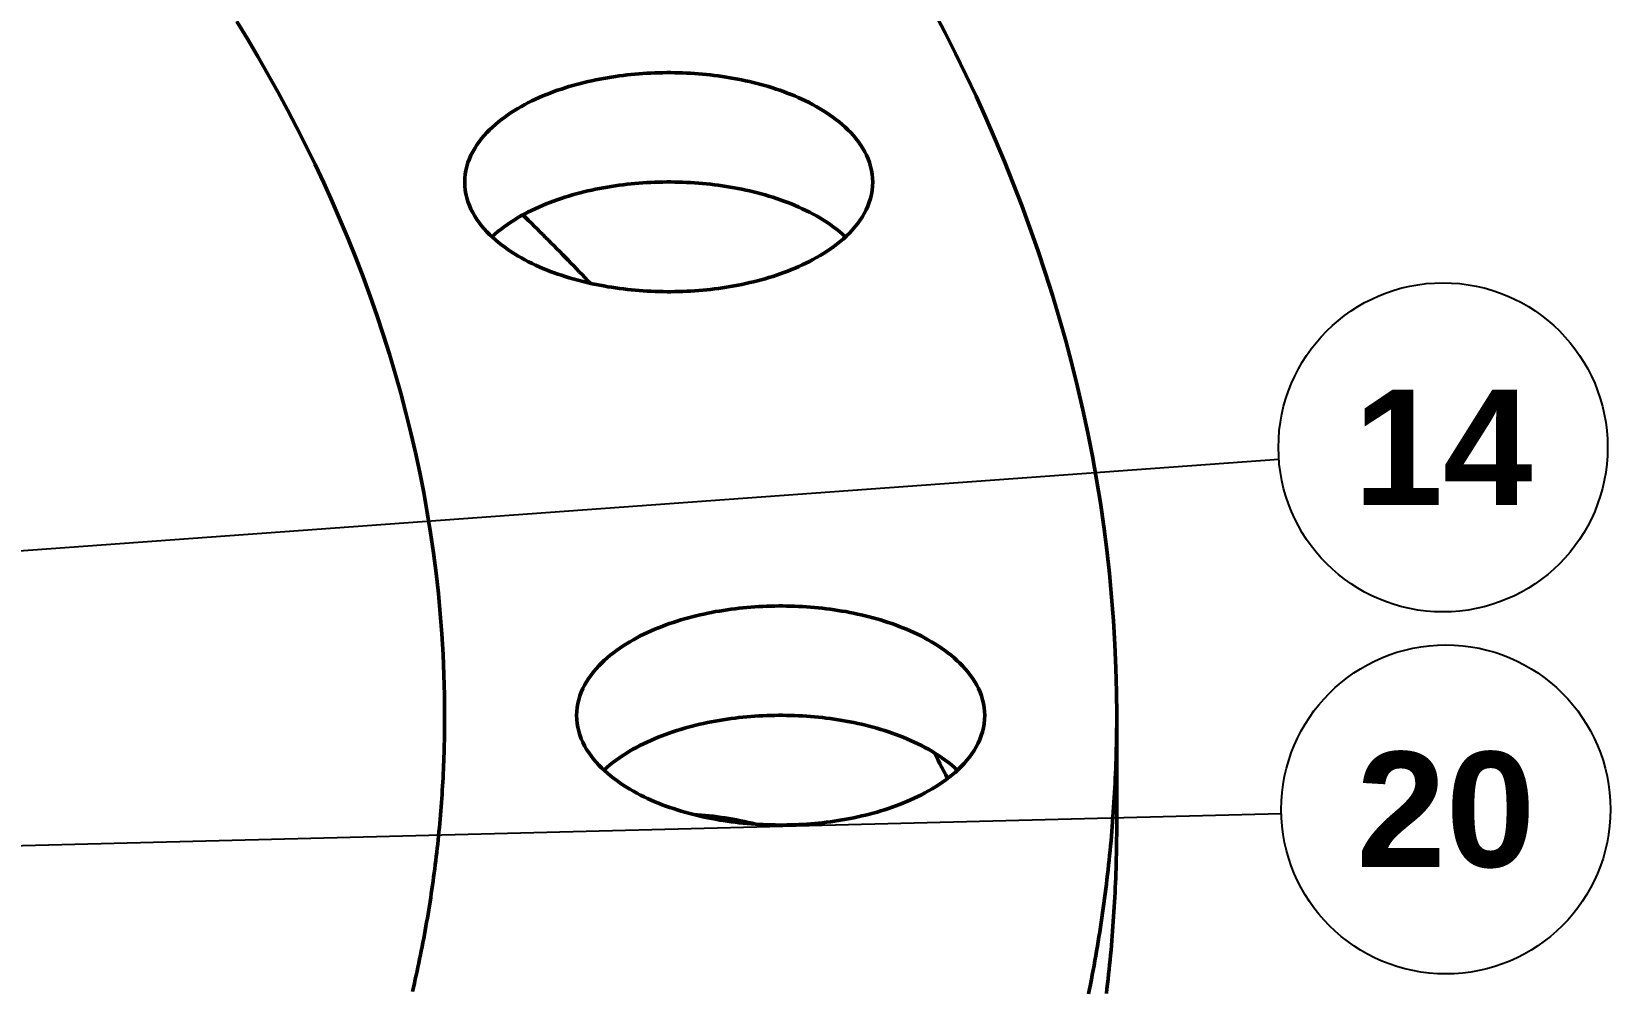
# Model space of a CAD drawing. Header units: millimetres. Extents: x 0 to 841, y 0 to 594.
# Drawn here: x 448.37 to 496.34, y 379.24 to 408.37 of the extents above; entities that cross this region are included whole.
import ezdxf
from ezdxf.enums import TextEntityAlignment as Align

# ---------------------------------------------------------------- set-up
doc = ezdxf.new("R2010")
doc.units = ezdxf.units.MM
for name, color, linetype, lineweight in [('COTA', 7, 'CONTINUOUS', 25), ('FINA', 7, 'CONTINUOUS', 25), ('TXT', 7, 'CONTINUOUS', 25), ('VIS', 7, 'CONTINUOUS', 50)]:
    doc.layers.add(name, color=color, linetype=linetype, lineweight=lineweight)
doc.styles.add('STDB', font='LiberationSans-Bold.ttf')

msp = doc.modelspace()

# ---------------------------------------------------------------- linework, layer by layer
at = {"layer": 'COTA'}
for p, q in [((352.411, 385.642), (486.269, 395.376)), ((343.234, 380.979), (486.342, 384.611))]:
    msp.add_line(p, q, dxfattribs=at)
at = {"layer": 'FINA'}
for points in [[(460.923, 387.592), (460.918, 388.211), (460.902, 388.83), (460.875, 389.449), (460.838, 390.068), (460.791, 390.685), (460.733, 391.302), (460.664, 391.917), (460.585, 392.532), (460.496, 393.145), (460.396, 393.756), (460.287, 394.366), (460.167, 394.973), (460.038, 395.579), (459.898, 396.183), (459.749, 396.784), (459.59, 397.383), (459.422, 397.979), (459.244, 398.572), (459.058, 399.163), (458.862, 399.75), (458.657, 400.335), (458.443, 400.916), (458.221, 401.494), (457.99, 402.069), (457.751, 402.64), (457.504, 403.208), (457.248, 403.773), (456.985, 404.333), (456.714, 404.89), (456.436, 405.443), (456.15, 405.993), (455.856, 406.538), (455.556, 407.08), (455.248, 407.618), (454.934, 408.152), (454.613, 408.681)], [(460.923, 387.592), (460.918, 388.211), (460.902, 388.83), (460.875, 389.449), (460.838, 390.068), (460.791, 390.685), (460.733, 391.302), (460.664, 391.917), (460.585, 392.532), (460.496, 393.145), (460.396, 393.756), (460.287, 394.366), (460.167, 394.973), (460.038, 395.579), (459.898, 396.183), (459.749, 396.784), (459.59, 397.383), (459.422, 397.979), (459.244, 398.572), (459.058, 399.163), (458.862, 399.75), (458.657, 400.335), (458.443, 400.916), (458.221, 401.494), (457.99, 402.069), (457.751, 402.64), (457.504, 403.208), (457.248, 403.773), (456.985, 404.333), (456.714, 404.89), (456.436, 405.443), (456.15, 405.993), (455.856, 406.538), (455.556, 407.08), (455.248, 407.618), (454.934, 408.152), (454.613, 408.681)], [(481.341, 387.592), (481.335, 388.312), (481.316, 389.032), (481.285, 389.752), (481.242, 390.471), (481.187, 391.189), (481.119, 391.906), (481.04, 392.622), (480.948, 393.336), (480.844, 394.049), (480.728, 394.76), (480.601, 395.468), (480.462, 396.175), (480.311, 396.879), (480.149, 397.581), (479.976, 398.28), (479.791, 398.976), (479.595, 399.669), (479.389, 400.359), (479.172, 401.046), (478.944, 401.729), (478.706, 402.409), (478.457, 403.085), (478.199, 403.757), (477.93, 404.426), (477.652, 405.09), (477.365, 405.751), (477.068, 406.407), (476.762, 407.059), (476.447, 407.706), (476.123, 408.35), (475.79, 408.988)], [(461.533, 403.796), (461.537, 403.916), (461.549, 404.036), (461.569, 404.155), (461.597, 404.272), (461.632, 404.388), (461.674, 404.501), (461.722, 404.611), (461.776, 404.719), (461.836, 404.823), (461.901, 404.925), (461.97, 405.023), (462.044, 405.119), (462.121, 405.211), (462.202, 405.3), (462.287, 405.386), (462.374, 405.469), (462.464, 405.55), (462.556, 405.627), (462.651, 405.702), (462.747, 405.774), (462.846, 405.844), (462.946, 405.911), (463.047, 405.975), (463.151, 406.038), (463.255, 406.098), (463.361, 406.156), (463.468, 406.211), (463.576, 406.265), (463.684, 406.316), (463.794, 406.366), (463.905, 406.414), (464.016, 406.46), (464.129, 406.504), (464.241, 406.546), (464.355, 406.587), (464.469, 406.625), (464.584, 406.663), (464.699, 406.698), (464.814, 406.732), (464.93, 406.765), (465.047, 406.795), (465.164, 406.825), (465.281, 406.853), (465.399, 406.879), (465.517, 406.904), (465.635, 406.928), (465.753, 406.95), (465.872, 406.97), (465.991, 406.99), (466.11, 407.008), (466.229, 407.025), (466.349, 407.04), (466.469, 407.054), (466.588, 407.067), (466.708, 407.078), (466.828, 407.088), (466.949, 407.097), (467.069, 407.105), (467.189, 407.111), (467.31, 407.116), (467.43, 407.12), (467.551, 407.122), (467.671, 407.124), (467.792, 407.124), (467.912, 407.122), (468.033, 407.12), (468.153, 407.116), (468.273, 407.111), (468.394, 407.105), (468.514, 407.097), (468.634, 407.088), (468.754, 407.078), (468.874, 407.067), (468.994, 407.054), (469.114, 407.04), (469.233, 407.025), (469.353, 407.008), (469.472, 406.99), (469.591, 406.97), (469.71, 406.95), (469.828, 406.928), (469.946, 406.904), (470.064, 406.879), (470.182, 406.853), (470.299, 406.825), (470.416, 406.795), (470.532, 406.765), (470.648, 406.732), (470.764, 406.698), (470.879, 406.663), (470.994, 406.625), (471.108, 406.587), (471.221, 406.546), (471.334, 406.504), (471.446, 406.46), (471.558, 406.414), (471.668, 406.366), (471.778, 406.316), (471.887, 406.265), (471.995, 406.211), (472.102, 406.156), (472.208, 406.098), (472.312, 406.038), (472.415, 405.975), (472.517, 405.911), (472.617, 405.844), (472.716, 405.774), (472.812, 405.702), (472.907, 405.627), (472.999, 405.55), (473.089, 405.469), (473.176, 405.386), (473.26, 405.3), (473.341, 405.211), (473.419, 405.119), (473.493, 405.023), (473.562, 404.925), (473.627, 404.823), (473.687, 404.719), (473.741, 404.611), (473.789, 404.501), (473.831, 404.388), (473.866, 404.272), (473.893, 404.155), (473.913, 404.036), (473.926, 403.916), (473.93, 403.796)], [(472.114, 401.443), (472.007, 401.387), (471.899, 401.333), (471.79, 401.281), (471.681, 401.231), (471.57, 401.183), (471.458, 401.137), (471.346, 401.093), (471.233, 401.05), (471.12, 401.009), (471.006, 400.97), (470.891, 400.933), (470.776, 400.897), (470.66, 400.863), (470.544, 400.83), (470.427, 400.799), (470.31, 400.77), (470.193, 400.742), (470.075, 400.715), (469.957, 400.69), (469.839, 400.666), (469.72, 400.644), (469.601, 400.623), (469.482, 400.604), (469.363, 400.585), (469.244, 400.569), (469.124, 400.553), (469.004, 400.539), (468.884, 400.526), (468.764, 400.515), (468.644, 400.504), (468.524, 400.495), (468.403, 400.488), (468.283, 400.481), (468.162, 400.476), (468.042, 400.472), (467.921, 400.47), (467.8, 400.468), (467.68, 400.468), (467.559, 400.469), (467.438, 400.472), (467.318, 400.476), (467.197, 400.48), (467.077, 400.487), (466.956, 400.494), (466.836, 400.503), (466.716, 400.513), (466.596, 400.524), (466.476, 400.537), (466.356, 400.551), (466.236, 400.566), (466.117, 400.583), (465.997, 400.601), (465.878, 400.62), (465.759, 400.641), (465.641, 400.663), (465.523, 400.687), (465.405, 400.711), (465.287, 400.738), (465.169, 400.766), (465.052, 400.795), (464.936, 400.826), (464.819, 400.858), (464.704, 400.892), (464.588, 400.928), (464.474, 400.965), (464.359, 401.004), (464.246, 401.044), (464.133, 401.086), (464.02, 401.13), (463.909, 401.176), (463.798, 401.224), (463.688, 401.274), (463.579, 401.325), (463.471, 401.379), (463.364, 401.435), (463.258, 401.492), (463.153, 401.552), (463.05, 401.615), (462.948, 401.679), (462.848, 401.747), (462.749, 401.816), (462.653, 401.888), (462.558, 401.963), (462.466, 402.041), (462.376, 402.121), (462.288, 402.204), (462.204, 402.29), (462.123, 402.38), (462.045, 402.472), (461.971, 402.567), (461.901, 402.666), (461.837, 402.767), (461.777, 402.872), (461.722, 402.98), (461.674, 403.09), (461.632, 403.204), (461.597, 403.319), (461.569, 403.436), (461.549, 403.555), (461.537, 403.675), (461.533, 403.796)], [(462.36, 402.135), (462.45, 402.216), (462.542, 402.294), (462.637, 402.369), (462.734, 402.442), (462.832, 402.512), (462.932, 402.58), (463.034, 402.645), (463.137, 402.708), (463.242, 402.768), (463.348, 402.827), (463.455, 402.883), (463.563, 402.937), (463.672, 402.989), (463.782, 403.039), (463.893, 403.087), (464.005, 403.133), (464.117, 403.177), (464.231, 403.22), (464.344, 403.261), (464.459, 403.3), (464.574, 403.337), (464.689, 403.373), (464.805, 403.407), (464.922, 403.44), (465.038, 403.471), (465.156, 403.501), (465.273, 403.529), (465.391, 403.555), (465.509, 403.581), (465.628, 403.604), (465.747, 403.626), (465.866, 403.647), (465.985, 403.667), (466.105, 403.685), (466.225, 403.702), (466.344, 403.717), (466.464, 403.731), (466.585, 403.744), (466.705, 403.756), (466.826, 403.766), (466.946, 403.775), (467.067, 403.782), (467.187, 403.789), (467.308, 403.794), (467.429, 403.798), (467.55, 403.8), (467.671, 403.802), (467.792, 403.802), (467.913, 403.8), (468.034, 403.798), (468.154, 403.794), (468.275, 403.789), (468.396, 403.782), (468.517, 403.775), (468.637, 403.766), (468.758, 403.756), (468.878, 403.744), (468.998, 403.731), (469.118, 403.717), (469.238, 403.702), (469.358, 403.685), (469.477, 403.667), (469.597, 403.647), (469.716, 403.626), (469.835, 403.604), (469.953, 403.581), (470.071, 403.555), (470.189, 403.529), (470.307, 403.501), (470.424, 403.471), (470.541, 403.44), (470.657, 403.407), (470.773, 403.373), (470.889, 403.337), (471.004, 403.3), (471.118, 403.261), (471.232, 403.22), (471.345, 403.177), (471.458, 403.133), (471.569, 403.087), (471.68, 403.039), (471.79, 402.989), (471.9, 402.937), (472.008, 402.883), (472.115, 402.827), (472.221, 402.768), (472.325, 402.708), (472.429, 402.645), (472.53, 402.58), (472.631, 402.512), (472.729, 402.442), (472.826, 402.369), (472.92, 402.294), (473.013, 402.216), (473.102, 402.135)], [(473.93, 403.796), (473.925, 403.671), (473.912, 403.547), (473.891, 403.424), (473.861, 403.303), (473.824, 403.184), (473.779, 403.067), (473.728, 402.954), (473.67, 402.843), (473.607, 402.736), (473.538, 402.632), (473.464, 402.531), (473.386, 402.434), (473.304, 402.339), (473.219, 402.249), (473.13, 402.161), (473.038, 402.077), (472.944, 401.995), (472.847, 401.917), (472.747, 401.841), (472.646, 401.768), (472.543, 401.698), (472.438, 401.631), (472.331, 401.566), (472.223, 401.503), (472.114, 401.443)], [(465.35, 400.723), (465.266, 400.811), (465.182, 400.899), (465.098, 400.987), (465.014, 401.075), (464.929, 401.162), (464.845, 401.25), (464.76, 401.337), (464.675, 401.424), (464.59, 401.511), (464.505, 401.598), (464.42, 401.684), (464.334, 401.771), (464.249, 401.857), (464.163, 401.944), (464.077, 402.03), (463.991, 402.116), (463.905, 402.202), (463.819, 402.288), (463.732, 402.374), (463.646, 402.459), (463.559, 402.545), (463.473, 402.63), (463.386, 402.715), (463.299, 402.8)], [(464.934, 387.592), (464.938, 387.712), (464.95, 387.832), (464.97, 387.951), (464.998, 388.068), (465.032, 388.184), (465.074, 388.297), (465.123, 388.407), (465.177, 388.515), (465.236, 388.619), (465.301, 388.721), (465.371, 388.819), (465.444, 388.915), (465.522, 389.007), (465.603, 389.096), (465.687, 389.182), (465.774, 389.265), (465.864, 389.346), (465.957, 389.423), (466.051, 389.498), (466.148, 389.57), (466.246, 389.64), (466.346, 389.707), (466.448, 389.771), (466.551, 389.834), (466.656, 389.894), (466.761, 389.952), (466.868, 390.007), (466.976, 390.061), (467.085, 390.112), (467.195, 390.162), (467.305, 390.21), (467.417, 390.256), (467.529, 390.3), (467.642, 390.342), (467.755, 390.383), (467.87, 390.421), (467.984, 390.459), (468.099, 390.494), (468.215, 390.528), (468.331, 390.561), (468.447, 390.591), (468.564, 390.621), (468.682, 390.649), (468.799, 390.675), (468.917, 390.7), (469.035, 390.724), (469.154, 390.746), (469.272, 390.766), (469.391, 390.786), (469.511, 390.804), (469.63, 390.821), (469.749, 390.836), (469.869, 390.85), (469.989, 390.863), (470.109, 390.874), (470.229, 390.884), (470.349, 390.893), (470.469, 390.901), (470.59, 390.907), (470.71, 390.912), (470.831, 390.916), (470.951, 390.918), (471.072, 390.92), (471.192, 390.92), (471.313, 390.918), (471.433, 390.916), (471.554, 390.912), (471.674, 390.907), (471.794, 390.901), (471.915, 390.893), (472.035, 390.884), (472.155, 390.874), (472.275, 390.863), (472.395, 390.85), (472.514, 390.836), (472.634, 390.821), (472.753, 390.804), (472.872, 390.786), (472.991, 390.766), (473.11, 390.746), (473.229, 390.724), (473.347, 390.7), (473.465, 390.675), (473.582, 390.649), (473.699, 390.621), (473.816, 390.591), (473.933, 390.561), (474.049, 390.528), (474.165, 390.494), (474.28, 390.459), (474.394, 390.421), (474.508, 390.383), (474.622, 390.342), (474.735, 390.3), (474.847, 390.256), (474.958, 390.21), (475.069, 390.162), (475.179, 390.112), (475.288, 390.061), (475.396, 390.007), (475.503, 389.952), (475.608, 389.894), (475.713, 389.834), (475.816, 389.771), (475.918, 389.707), (476.018, 389.64), (476.116, 389.57), (476.213, 389.498), (476.307, 389.423), (476.399, 389.346), (476.489, 389.265), (476.577, 389.182), (476.661, 389.096), (476.742, 389.007), (476.819, 388.915), (476.893, 388.819), (476.963, 388.721), (477.027, 388.619), (477.087, 388.515), (477.141, 388.407), (477.19, 388.297), (477.231, 388.184), (477.266, 388.068), (477.294, 387.951), (477.314, 387.832), (477.326, 387.712), (477.33, 387.592)], [(459.947, 379.209), (459.976, 379.332), (460.004, 379.455), (460.032, 379.578), (460.059, 379.701), (460.086, 379.824), (460.112, 379.948), (460.138, 380.071), (460.164, 380.195), (460.189, 380.319), (460.214, 380.442), (460.239, 380.566), (460.263, 380.69), (460.286, 380.814), (460.309, 380.938), (460.332, 381.063), (460.354, 381.187), (460.376, 381.311), (460.398, 381.436), (460.419, 381.56), (460.44, 381.685), (460.46, 381.809), (460.48, 381.934), (460.499, 382.059), (460.518, 382.183), (460.536, 382.308), (460.554, 382.433), (460.572, 382.558), (460.589, 382.683), (460.606, 382.808), (460.623, 382.934), (460.639, 383.059), (460.654, 383.184), (460.669, 383.31), (460.684, 383.435), (460.698, 383.56), (460.712, 383.686), (460.725, 383.811), (460.738, 383.937), (460.751, 384.063), (460.763, 384.188), (460.774, 384.314), (460.786, 384.44), (460.796, 384.566), (460.807, 384.691), (460.817, 384.817), (460.826, 384.943), (460.835, 385.069), (460.844, 385.195), (460.852, 385.321), (460.859, 385.447), (460.867, 385.573), (460.874, 385.699), (460.88, 385.825), (460.886, 385.951), (460.891, 386.077), (460.896, 386.204), (460.901, 386.33), (460.905, 386.456), (460.909, 386.582), (460.912, 386.708), (460.915, 386.834), (460.918, 386.961), (460.92, 387.087), (460.921, 387.213), (460.922, 387.339), (460.923, 387.466), (460.923, 387.592)], [(459.947, 379.209), (459.976, 379.332), (460.004, 379.455), (460.032, 379.578), (460.059, 379.701), (460.086, 379.824), (460.112, 379.948), (460.138, 380.071), (460.164, 380.195), (460.189, 380.319), (460.214, 380.442), (460.239, 380.566), (460.263, 380.69), (460.286, 380.814), (460.309, 380.938), (460.332, 381.063), (460.354, 381.187), (460.376, 381.311), (460.398, 381.436), (460.419, 381.56), (460.44, 381.685), (460.46, 381.809), (460.48, 381.934), (460.499, 382.059), (460.518, 382.183), (460.536, 382.308), (460.554, 382.433), (460.572, 382.558), (460.589, 382.683), (460.606, 382.808), (460.623, 382.934), (460.639, 383.059), (460.654, 383.184), (460.669, 383.31), (460.684, 383.435), (460.698, 383.56), (460.712, 383.686), (460.725, 383.811), (460.738, 383.937), (460.751, 384.063), (460.763, 384.188), (460.774, 384.314), (460.786, 384.44), (460.796, 384.566), (460.807, 384.691), (460.817, 384.817), (460.826, 384.943), (460.835, 385.069), (460.844, 385.195), (460.852, 385.321), (460.859, 385.447), (460.867, 385.573), (460.874, 385.699), (460.88, 385.825), (460.886, 385.951), (460.891, 386.077), (460.896, 386.204), (460.901, 386.33), (460.905, 386.456), (460.909, 386.582), (460.912, 386.708), (460.915, 386.834), (460.918, 386.961), (460.92, 387.087), (460.921, 387.213), (460.922, 387.339), (460.923, 387.466), (460.923, 387.592)], [(460.923, 387.592), (460.923, 387.592)], [(475.515, 385.239), (475.408, 385.183), (475.3, 385.129), (475.191, 385.077), (475.081, 385.027), (474.97, 384.979), (474.859, 384.933), (474.747, 384.889), (474.634, 384.846), (474.52, 384.805), (474.406, 384.766), (474.291, 384.729), (474.176, 384.693), (474.061, 384.659), (473.944, 384.626), (473.828, 384.595), (473.711, 384.566), (473.593, 384.538), (473.476, 384.511), (473.358, 384.486), (473.239, 384.462), (473.121, 384.44), (473.002, 384.419), (472.883, 384.4), (472.764, 384.382), (472.644, 384.365), (472.525, 384.349), (472.405, 384.335), (472.285, 384.322), (472.165, 384.311), (472.045, 384.3), (471.924, 384.291), (471.804, 384.284), (471.683, 384.277), (471.563, 384.272), (471.442, 384.268), (471.322, 384.266), (471.201, 384.264), (471.08, 384.264), (470.96, 384.265), (470.839, 384.268), (470.718, 384.272), (470.598, 384.276), (470.477, 384.283), (470.357, 384.29), (470.237, 384.299), (470.116, 384.309), (469.996, 384.32), (469.876, 384.333), (469.756, 384.347), (469.637, 384.362), (469.517, 384.379), (469.398, 384.397), (469.279, 384.416), (469.16, 384.437), (469.041, 384.459), (468.923, 384.483), (468.805, 384.507), (468.687, 384.534), (468.57, 384.562), (468.453, 384.591), (468.336, 384.622), (468.22, 384.654), (468.104, 384.688), (467.989, 384.724), (467.874, 384.761), (467.76, 384.8), (467.646, 384.84), (467.533, 384.882), (467.421, 384.926), (467.309, 384.972), (467.199, 385.02), (467.089, 385.07), (466.98, 385.121), (466.871, 385.175), (466.764, 385.231), (466.659, 385.288), (466.554, 385.348), (466.451, 385.411), (466.349, 385.475), (466.248, 385.543), (466.15, 385.612), (466.053, 385.684), (465.959, 385.759), (465.866, 385.837), (465.776, 385.917), (465.689, 386), (465.604, 386.086), (465.523, 386.176), (465.445, 386.268), (465.372, 386.363), (465.302, 386.462), (465.237, 386.563), (465.177, 386.668), (465.123, 386.776), (465.075, 386.886), (465.033, 387), (464.998, 387.115), (464.97, 387.232), (464.95, 387.351), (464.938, 387.471), (464.934, 387.592)], [(465.761, 385.931), (465.851, 386.012), (465.943, 386.09), (466.038, 386.165), (466.134, 386.238), (466.233, 386.308), (466.333, 386.376), (466.435, 386.441), (466.538, 386.504), (466.643, 386.564), (466.749, 386.623), (466.856, 386.679), (466.964, 386.733), (467.073, 386.785), (467.183, 386.835), (467.294, 386.883), (467.406, 386.929), (467.518, 386.973), (467.631, 387.016), (467.745, 387.057), (467.859, 387.096), (467.974, 387.133), (468.09, 387.169), (468.206, 387.203), (468.322, 387.236), (468.439, 387.267), (468.556, 387.297), (468.674, 387.325), (468.792, 387.351), (468.91, 387.377), (469.029, 387.4), (469.147, 387.422), (469.267, 387.443), (469.386, 387.463), (469.505, 387.481), (469.625, 387.498), (469.745, 387.513), (469.865, 387.527), (469.985, 387.54), (470.106, 387.552), (470.226, 387.562), (470.347, 387.571), (470.467, 387.578), (470.588, 387.585), (470.709, 387.59), (470.83, 387.594), (470.951, 387.596), (471.071, 387.598), (471.192, 387.598), (471.313, 387.596), (471.434, 387.594), (471.555, 387.59), (471.676, 387.585), (471.797, 387.578), (471.917, 387.571), (472.038, 387.562), (472.158, 387.552), (472.279, 387.54), (472.399, 387.527), (472.519, 387.513), (472.639, 387.498), (472.758, 387.481), (472.878, 387.463), (472.997, 387.443), (473.116, 387.422), (473.235, 387.4), (473.354, 387.377), (473.472, 387.351), (473.59, 387.325), (473.708, 387.297), (473.825, 387.267), (473.942, 387.236), (474.058, 387.203), (474.174, 387.169), (474.289, 387.133), (474.404, 387.096), (474.519, 387.057), (474.633, 387.016), (474.746, 386.973), (474.858, 386.929), (474.97, 386.883), (475.081, 386.835), (475.191, 386.785), (475.3, 386.733), (475.408, 386.679), (475.515, 386.623), (475.621, 386.564), (475.726, 386.504), (475.829, 386.441), (475.931, 386.376), (476.031, 386.308), (476.13, 386.238), (476.226, 386.165), (476.321, 386.09), (476.413, 386.012), (476.503, 385.931)], [(477.33, 387.592), (477.326, 387.467), (477.313, 387.343), (477.291, 387.22), (477.262, 387.099), (477.224, 386.98), (477.18, 386.863), (477.128, 386.75), (477.071, 386.639), (477.007, 386.532), (476.938, 386.428), (476.865, 386.327), (476.787, 386.23), (476.705, 386.135), (476.619, 386.045), (476.531, 385.957), (476.439, 385.873), (476.344, 385.791), (476.247, 385.713), (476.148, 385.637), (476.047, 385.564), (475.943, 385.494), (475.839, 385.427), (475.732, 385.362), (475.624, 385.299), (475.515, 385.239)], [(480.488, 379.135), (480.516, 379.279), (480.545, 379.423), (480.573, 379.567), (480.6, 379.711), (480.627, 379.855), (480.654, 380), (480.68, 380.144), (480.705, 380.289), (480.73, 380.433), (480.755, 380.578), (480.779, 380.723), (480.802, 380.868), (480.825, 381.013), (480.848, 381.158), (480.87, 381.303), (480.891, 381.448), (480.912, 381.594), (480.933, 381.739), (480.953, 381.884), (480.972, 382.03), (480.991, 382.175), (481.01, 382.321), (481.028, 382.467), (481.046, 382.612), (481.063, 382.758), (481.079, 382.904), (481.095, 383.05), (481.111, 383.196), (481.126, 383.342), (481.14, 383.488), (481.154, 383.634), (481.168, 383.78), (481.181, 383.927), (481.193, 384.073), (481.205, 384.219), (481.217, 384.365), (481.228, 384.512), (481.238, 384.658), (481.248, 384.805), (481.258, 384.951), (481.267, 385.098), (481.275, 385.244), (481.283, 385.391), (481.291, 385.538), (481.297, 385.684), (481.304, 385.831), (481.31, 385.978), (481.315, 386.124), (481.32, 386.271), (481.324, 386.418), (481.328, 386.564), (481.332, 386.711), (481.334, 386.858), (481.337, 387.005), (481.338, 387.152), (481.34, 387.298), (481.341, 387.445), (481.341, 387.592)], [(481.341, 387.592), (481.341, 384.27)], [(476.202, 385.678), (476.145, 385.79), (476.087, 385.902), (476.03, 386.015), (475.972, 386.127), (475.913, 386.238), (475.855, 386.35), (475.796, 386.462)], [(468.484, 384.583), (468.604, 384.575), (468.723, 384.565), (468.843, 384.554), (468.962, 384.541), (469.082, 384.528), (469.201, 384.513), (469.32, 384.497), (469.438, 384.479), (469.557, 384.46), (469.675, 384.44), (469.793, 384.418), (469.911, 384.395), (470.029, 384.371), (470.146, 384.345), (470.263, 384.318), (470.379, 384.289)], [(481.028, 379.145), (481.046, 379.29), (481.063, 379.436), (481.079, 379.582), (481.095, 379.728), (481.111, 379.874), (481.126, 380.02), (481.14, 380.166), (481.154, 380.312), (481.168, 380.458), (481.181, 380.605), (481.193, 380.751), (481.205, 380.897), (481.217, 381.043), (481.228, 381.19), (481.238, 381.336), (481.248, 381.483), (481.258, 381.629), (481.267, 381.776), (481.275, 381.922), (481.283, 382.069), (481.291, 382.215), (481.297, 382.362), (481.304, 382.509), (481.31, 382.655), (481.315, 382.802), (481.32, 382.949), (481.324, 383.096), (481.328, 383.242), (481.332, 383.389), (481.334, 383.536), (481.337, 383.683), (481.338, 383.829), (481.34, 383.976), (481.341, 384.123), (481.341, 384.27)]]:
    msp.add_lwpolyline(points, dxfattribs=at)
for centre in [(491.256, 395.738), (491.341, 384.738)]:
    msp.add_circle(centre, 5, dxfattribs=at)
at = {"layer": 'VIS'}
for points in [[(460.923, 387.592), (460.918, 388.211), (460.902, 388.83), (460.875, 389.449), (460.838, 390.068), (460.791, 390.685), (460.733, 391.302), (460.664, 391.917), (460.585, 392.532), (460.496, 393.145), (460.396, 393.756), (460.287, 394.366), (460.167, 394.973), (460.038, 395.579), (459.898, 396.183), (459.749, 396.784), (459.59, 397.383), (459.422, 397.979), (459.244, 398.572), (459.058, 399.163), (458.862, 399.75), (458.657, 400.335), (458.443, 400.916), (458.221, 401.494), (457.99, 402.069), (457.751, 402.64), (457.504, 403.208), (457.248, 403.773), (456.985, 404.333), (456.714, 404.89), (456.436, 405.443), (456.15, 405.993), (455.856, 406.538), (455.556, 407.08), (455.248, 407.618), (454.934, 408.152), (454.613, 408.681)], [(460.923, 387.592), (460.918, 388.211), (460.902, 388.83), (460.875, 389.449), (460.838, 390.068), (460.791, 390.685), (460.733, 391.302), (460.664, 391.917), (460.585, 392.532), (460.496, 393.145), (460.396, 393.756), (460.287, 394.366), (460.167, 394.973), (460.038, 395.579), (459.898, 396.183), (459.749, 396.784), (459.59, 397.383), (459.422, 397.979), (459.244, 398.572), (459.058, 399.163), (458.862, 399.75), (458.657, 400.335), (458.443, 400.916), (458.221, 401.494), (457.99, 402.069), (457.751, 402.64), (457.504, 403.208), (457.248, 403.773), (456.985, 404.333), (456.714, 404.89), (456.436, 405.443), (456.15, 405.993), (455.856, 406.538), (455.556, 407.08), (455.248, 407.618), (454.934, 408.152), (454.613, 408.681)], [(481.341, 387.592), (481.335, 388.312), (481.316, 389.032), (481.285, 389.752), (481.242, 390.471), (481.187, 391.189), (481.119, 391.906), (481.04, 392.622), (480.948, 393.336), (480.844, 394.049), (480.728, 394.76), (480.601, 395.468), (480.462, 396.175), (480.311, 396.879), (480.149, 397.581), (479.976, 398.28), (479.791, 398.976), (479.595, 399.669), (479.389, 400.359), (479.172, 401.046), (478.944, 401.729), (478.706, 402.409), (478.457, 403.085), (478.199, 403.757), (477.93, 404.426), (477.652, 405.09), (477.365, 405.751), (477.068, 406.407), (476.762, 407.059), (476.447, 407.706), (476.123, 408.35), (475.79, 408.988)], [(461.533, 403.796), (461.537, 403.916), (461.549, 404.036), (461.569, 404.155), (461.597, 404.272), (461.632, 404.388), (461.674, 404.501), (461.722, 404.611), (461.776, 404.719), (461.836, 404.823), (461.901, 404.925), (461.97, 405.023), (462.044, 405.119), (462.121, 405.211), (462.202, 405.3), (462.287, 405.386), (462.374, 405.469), (462.464, 405.55), (462.556, 405.627), (462.651, 405.702), (462.747, 405.774), (462.846, 405.844), (462.946, 405.911), (463.047, 405.975), (463.151, 406.038), (463.255, 406.098), (463.361, 406.156), (463.468, 406.211), (463.576, 406.265), (463.684, 406.316), (463.794, 406.366), (463.905, 406.414), (464.016, 406.46), (464.129, 406.504), (464.241, 406.546), (464.355, 406.587), (464.469, 406.625), (464.584, 406.663), (464.699, 406.698), (464.814, 406.732), (464.93, 406.765), (465.047, 406.795), (465.164, 406.825), (465.281, 406.853), (465.399, 406.879), (465.517, 406.904), (465.635, 406.928), (465.753, 406.95), (465.872, 406.97), (465.991, 406.99), (466.11, 407.008), (466.229, 407.025), (466.349, 407.04), (466.469, 407.054), (466.588, 407.067), (466.708, 407.078), (466.828, 407.088), (466.949, 407.097), (467.069, 407.105), (467.189, 407.111), (467.31, 407.116), (467.43, 407.12), (467.551, 407.122), (467.671, 407.124), (467.792, 407.124), (467.912, 407.122), (468.033, 407.12), (468.153, 407.116), (468.273, 407.111), (468.394, 407.105), (468.514, 407.097), (468.634, 407.088), (468.754, 407.078), (468.874, 407.067), (468.994, 407.054), (469.114, 407.04), (469.233, 407.025), (469.353, 407.008), (469.472, 406.99), (469.591, 406.97), (469.71, 406.95), (469.828, 406.928), (469.946, 406.904), (470.064, 406.879), (470.182, 406.853), (470.299, 406.825), (470.416, 406.795), (470.532, 406.765), (470.648, 406.732), (470.764, 406.698), (470.879, 406.663), (470.994, 406.625), (471.108, 406.587), (471.221, 406.546), (471.334, 406.504), (471.446, 406.46), (471.558, 406.414), (471.668, 406.366), (471.778, 406.316), (471.887, 406.265), (471.995, 406.211), (472.102, 406.156), (472.208, 406.098), (472.312, 406.038), (472.415, 405.975), (472.517, 405.911), (472.617, 405.844), (472.716, 405.774), (472.812, 405.702), (472.907, 405.627), (472.999, 405.55), (473.089, 405.469), (473.176, 405.386), (473.26, 405.3), (473.341, 405.211), (473.419, 405.119), (473.493, 405.023), (473.562, 404.925), (473.627, 404.823), (473.687, 404.719), (473.741, 404.611), (473.789, 404.501), (473.831, 404.388), (473.866, 404.272), (473.893, 404.155), (473.913, 404.036), (473.926, 403.916), (473.93, 403.796)], [(472.114, 401.443), (472.007, 401.387), (471.899, 401.333), (471.79, 401.281), (471.681, 401.231), (471.57, 401.183), (471.458, 401.137), (471.346, 401.093), (471.233, 401.05), (471.12, 401.009), (471.006, 400.97), (470.891, 400.933), (470.776, 400.897), (470.66, 400.863), (470.544, 400.83), (470.427, 400.799), (470.31, 400.77), (470.193, 400.742), (470.075, 400.715), (469.957, 400.69), (469.839, 400.666), (469.72, 400.644), (469.601, 400.623), (469.482, 400.604), (469.363, 400.585), (469.244, 400.569), (469.124, 400.553), (469.004, 400.539), (468.884, 400.526), (468.764, 400.515), (468.644, 400.504), (468.524, 400.495), (468.403, 400.488), (468.283, 400.481), (468.162, 400.476), (468.042, 400.472), (467.921, 400.47), (467.8, 400.468), (467.68, 400.468), (467.559, 400.469), (467.438, 400.472), (467.318, 400.476), (467.197, 400.48), (467.077, 400.487), (466.956, 400.494), (466.836, 400.503), (466.716, 400.513), (466.596, 400.524), (466.476, 400.537), (466.356, 400.551), (466.236, 400.566), (466.117, 400.583), (465.997, 400.601), (465.878, 400.62), (465.759, 400.641), (465.641, 400.663), (465.523, 400.687), (465.405, 400.711), (465.287, 400.738), (465.169, 400.766), (465.052, 400.795), (464.936, 400.826), (464.819, 400.858), (464.704, 400.892), (464.588, 400.928), (464.474, 400.965), (464.359, 401.004), (464.246, 401.044), (464.133, 401.086), (464.02, 401.13), (463.909, 401.176), (463.798, 401.224), (463.688, 401.274), (463.579, 401.325), (463.471, 401.379), (463.364, 401.435), (463.258, 401.492), (463.153, 401.552), (463.05, 401.615), (462.948, 401.679), (462.848, 401.747), (462.749, 401.816), (462.653, 401.888), (462.558, 401.963), (462.466, 402.041), (462.376, 402.121), (462.288, 402.204), (462.204, 402.29), (462.123, 402.38), (462.045, 402.472), (461.971, 402.567), (461.901, 402.666), (461.837, 402.767), (461.777, 402.872), (461.722, 402.98), (461.674, 403.09), (461.632, 403.204), (461.597, 403.319), (461.569, 403.436), (461.549, 403.555), (461.537, 403.675), (461.533, 403.796)], [(462.36, 402.135), (462.45, 402.216), (462.542, 402.294), (462.637, 402.369), (462.734, 402.442), (462.832, 402.512), (462.932, 402.58), (463.034, 402.645), (463.137, 402.708), (463.242, 402.768), (463.348, 402.827), (463.455, 402.883), (463.563, 402.937), (463.672, 402.989), (463.782, 403.039), (463.893, 403.087), (464.005, 403.133), (464.117, 403.177), (464.231, 403.22), (464.344, 403.261), (464.459, 403.3), (464.574, 403.337), (464.689, 403.373), (464.805, 403.407), (464.922, 403.44), (465.038, 403.471), (465.156, 403.501), (465.273, 403.529), (465.391, 403.555), (465.509, 403.581), (465.628, 403.604), (465.747, 403.626), (465.866, 403.647), (465.985, 403.667), (466.105, 403.685), (466.225, 403.702), (466.344, 403.717), (466.464, 403.731), (466.585, 403.744), (466.705, 403.756), (466.826, 403.766), (466.946, 403.775), (467.067, 403.782), (467.187, 403.789), (467.308, 403.794), (467.429, 403.798), (467.55, 403.8), (467.671, 403.802), (467.792, 403.802), (467.913, 403.8), (468.034, 403.798), (468.154, 403.794), (468.275, 403.789), (468.396, 403.782), (468.517, 403.775), (468.637, 403.766), (468.758, 403.756), (468.878, 403.744), (468.998, 403.731), (469.118, 403.717), (469.238, 403.702), (469.358, 403.685), (469.477, 403.667), (469.597, 403.647), (469.716, 403.626), (469.835, 403.604), (469.953, 403.581), (470.071, 403.555), (470.189, 403.529), (470.307, 403.501), (470.424, 403.471), (470.541, 403.44), (470.657, 403.407), (470.773, 403.373), (470.889, 403.337), (471.004, 403.3), (471.118, 403.261), (471.232, 403.22), (471.345, 403.177), (471.458, 403.133), (471.569, 403.087), (471.68, 403.039), (471.79, 402.989), (471.9, 402.937), (472.008, 402.883), (472.115, 402.827), (472.221, 402.768), (472.325, 402.708), (472.429, 402.645), (472.53, 402.58), (472.631, 402.512), (472.729, 402.442), (472.826, 402.369), (472.92, 402.294), (473.013, 402.216), (473.102, 402.135)], [(473.93, 403.796), (473.925, 403.671), (473.912, 403.547), (473.891, 403.424), (473.861, 403.303), (473.824, 403.184), (473.779, 403.067), (473.728, 402.954), (473.67, 402.843), (473.607, 402.736), (473.538, 402.632), (473.464, 402.531), (473.386, 402.434), (473.304, 402.339), (473.219, 402.249), (473.13, 402.161), (473.038, 402.077), (472.944, 401.995), (472.847, 401.917), (472.747, 401.841), (472.646, 401.768), (472.543, 401.698), (472.438, 401.631), (472.331, 401.566), (472.223, 401.503), (472.114, 401.443)], [(465.35, 400.723), (465.266, 400.811), (465.182, 400.899), (465.098, 400.987), (465.014, 401.075), (464.929, 401.162), (464.845, 401.25), (464.76, 401.337), (464.675, 401.424), (464.59, 401.511), (464.505, 401.598), (464.42, 401.684), (464.334, 401.771), (464.249, 401.857), (464.163, 401.944), (464.077, 402.03), (463.991, 402.116), (463.905, 402.202), (463.819, 402.288), (463.732, 402.374), (463.646, 402.459), (463.559, 402.545), (463.473, 402.63), (463.386, 402.715), (463.299, 402.8)], [(464.934, 387.592), (464.938, 387.712), (464.95, 387.832), (464.97, 387.951), (464.998, 388.068), (465.032, 388.184), (465.074, 388.297), (465.123, 388.407), (465.177, 388.515), (465.236, 388.619), (465.301, 388.721), (465.371, 388.819), (465.444, 388.915), (465.522, 389.007), (465.603, 389.096), (465.687, 389.182), (465.774, 389.265), (465.864, 389.346), (465.957, 389.423), (466.051, 389.498), (466.148, 389.57), (466.246, 389.64), (466.346, 389.707), (466.448, 389.771), (466.551, 389.834), (466.656, 389.894), (466.761, 389.952), (466.868, 390.007), (466.976, 390.061), (467.085, 390.112), (467.195, 390.162), (467.305, 390.21), (467.417, 390.256), (467.529, 390.3), (467.642, 390.342), (467.755, 390.383), (467.87, 390.421), (467.984, 390.459), (468.099, 390.494), (468.215, 390.528), (468.331, 390.561), (468.447, 390.591), (468.564, 390.621), (468.682, 390.649), (468.799, 390.675), (468.917, 390.7), (469.035, 390.724), (469.154, 390.746), (469.272, 390.766), (469.391, 390.786), (469.511, 390.804), (469.63, 390.821), (469.749, 390.836), (469.869, 390.85), (469.989, 390.863), (470.109, 390.874), (470.229, 390.884), (470.349, 390.893), (470.469, 390.901), (470.59, 390.907), (470.71, 390.912), (470.831, 390.916), (470.951, 390.918), (471.072, 390.92), (471.192, 390.92), (471.313, 390.918), (471.433, 390.916), (471.554, 390.912), (471.674, 390.907), (471.794, 390.901), (471.915, 390.893), (472.035, 390.884), (472.155, 390.874), (472.275, 390.863), (472.395, 390.85), (472.514, 390.836), (472.634, 390.821), (472.753, 390.804), (472.872, 390.786), (472.991, 390.766), (473.11, 390.746), (473.229, 390.724), (473.347, 390.7), (473.465, 390.675), (473.582, 390.649), (473.699, 390.621), (473.816, 390.591), (473.933, 390.561), (474.049, 390.528), (474.165, 390.494), (474.28, 390.459), (474.394, 390.421), (474.508, 390.383), (474.622, 390.342), (474.735, 390.3), (474.847, 390.256), (474.958, 390.21), (475.069, 390.162), (475.179, 390.112), (475.288, 390.061), (475.396, 390.007), (475.503, 389.952), (475.608, 389.894), (475.713, 389.834), (475.816, 389.771), (475.918, 389.707), (476.018, 389.64), (476.116, 389.57), (476.213, 389.498), (476.307, 389.423), (476.399, 389.346), (476.489, 389.265), (476.577, 389.182), (476.661, 389.096), (476.742, 389.007), (476.819, 388.915), (476.893, 388.819), (476.963, 388.721), (477.027, 388.619), (477.087, 388.515), (477.141, 388.407), (477.19, 388.297), (477.231, 388.184), (477.266, 388.068), (477.294, 387.951), (477.314, 387.832), (477.326, 387.712), (477.33, 387.592)], [(459.947, 379.209), (459.976, 379.332), (460.004, 379.455), (460.032, 379.578), (460.059, 379.701), (460.086, 379.824), (460.112, 379.948), (460.138, 380.071), (460.164, 380.195), (460.189, 380.319), (460.214, 380.442), (460.239, 380.566), (460.263, 380.69), (460.286, 380.814), (460.309, 380.938), (460.332, 381.063), (460.354, 381.187), (460.376, 381.311), (460.398, 381.436), (460.419, 381.56), (460.44, 381.685), (460.46, 381.809), (460.48, 381.934), (460.499, 382.059), (460.518, 382.183), (460.536, 382.308), (460.554, 382.433), (460.572, 382.558), (460.589, 382.683), (460.606, 382.808), (460.623, 382.934), (460.639, 383.059), (460.654, 383.184), (460.669, 383.31), (460.684, 383.435), (460.698, 383.56), (460.712, 383.686), (460.725, 383.811), (460.738, 383.937), (460.751, 384.063), (460.763, 384.188), (460.774, 384.314), (460.786, 384.44), (460.796, 384.566), (460.807, 384.691), (460.817, 384.817), (460.826, 384.943), (460.835, 385.069), (460.844, 385.195), (460.852, 385.321), (460.859, 385.447), (460.867, 385.573), (460.874, 385.699), (460.88, 385.825), (460.886, 385.951), (460.891, 386.077), (460.896, 386.204), (460.901, 386.33), (460.905, 386.456), (460.909, 386.582), (460.912, 386.708), (460.915, 386.834), (460.918, 386.961), (460.92, 387.087), (460.921, 387.213), (460.922, 387.339), (460.923, 387.466), (460.923, 387.592)], [(459.947, 379.209), (459.976, 379.332), (460.004, 379.455), (460.032, 379.578), (460.059, 379.701), (460.086, 379.824), (460.112, 379.948), (460.138, 380.071), (460.164, 380.195), (460.189, 380.319), (460.214, 380.442), (460.239, 380.566), (460.263, 380.69), (460.286, 380.814), (460.309, 380.938), (460.332, 381.063), (460.354, 381.187), (460.376, 381.311), (460.398, 381.436), (460.419, 381.56), (460.44, 381.685), (460.46, 381.809), (460.48, 381.934), (460.499, 382.059), (460.518, 382.183), (460.536, 382.308), (460.554, 382.433), (460.572, 382.558), (460.589, 382.683), (460.606, 382.808), (460.623, 382.934), (460.639, 383.059), (460.654, 383.184), (460.669, 383.31), (460.684, 383.435), (460.698, 383.56), (460.712, 383.686), (460.725, 383.811), (460.738, 383.937), (460.751, 384.063), (460.763, 384.188), (460.774, 384.314), (460.786, 384.44), (460.796, 384.566), (460.807, 384.691), (460.817, 384.817), (460.826, 384.943), (460.835, 385.069), (460.844, 385.195), (460.852, 385.321), (460.859, 385.447), (460.867, 385.573), (460.874, 385.699), (460.88, 385.825), (460.886, 385.951), (460.891, 386.077), (460.896, 386.204), (460.901, 386.33), (460.905, 386.456), (460.909, 386.582), (460.912, 386.708), (460.915, 386.834), (460.918, 386.961), (460.92, 387.087), (460.921, 387.213), (460.922, 387.339), (460.923, 387.466), (460.923, 387.592)], [(460.923, 387.592), (460.923, 387.592)], [(475.515, 385.239), (475.408, 385.183), (475.3, 385.129), (475.191, 385.077), (475.081, 385.027), (474.97, 384.979), (474.859, 384.933), (474.747, 384.889), (474.634, 384.846), (474.52, 384.805), (474.406, 384.766), (474.291, 384.729), (474.176, 384.693), (474.061, 384.659), (473.944, 384.626), (473.828, 384.595), (473.711, 384.566), (473.593, 384.538), (473.476, 384.511), (473.358, 384.486), (473.239, 384.462), (473.121, 384.44), (473.002, 384.419), (472.883, 384.4), (472.764, 384.382), (472.644, 384.365), (472.525, 384.349), (472.405, 384.335), (472.285, 384.322), (472.165, 384.311), (472.045, 384.3), (471.924, 384.291), (471.804, 384.284), (471.683, 384.277), (471.563, 384.272), (471.442, 384.268), (471.322, 384.266), (471.201, 384.264), (471.08, 384.264), (470.96, 384.265), (470.839, 384.268), (470.718, 384.272), (470.598, 384.276), (470.477, 384.283), (470.357, 384.29), (470.237, 384.299), (470.116, 384.309), (469.996, 384.32), (469.876, 384.333), (469.756, 384.347), (469.637, 384.362), (469.517, 384.379), (469.398, 384.397), (469.279, 384.416), (469.16, 384.437), (469.041, 384.459), (468.923, 384.483), (468.805, 384.507), (468.687, 384.534), (468.57, 384.562), (468.453, 384.591), (468.336, 384.622), (468.22, 384.654), (468.104, 384.688), (467.989, 384.724), (467.874, 384.761), (467.76, 384.8), (467.646, 384.84), (467.533, 384.882), (467.421, 384.926), (467.309, 384.972), (467.199, 385.02), (467.089, 385.07), (466.98, 385.121), (466.871, 385.175), (466.764, 385.231), (466.659, 385.288), (466.554, 385.348), (466.451, 385.411), (466.349, 385.475), (466.248, 385.543), (466.15, 385.612), (466.053, 385.684), (465.959, 385.759), (465.866, 385.837), (465.776, 385.917), (465.689, 386), (465.604, 386.086), (465.523, 386.176), (465.445, 386.268), (465.372, 386.363), (465.302, 386.462), (465.237, 386.563), (465.177, 386.668), (465.123, 386.776), (465.075, 386.886), (465.033, 387), (464.998, 387.115), (464.97, 387.232), (464.95, 387.351), (464.938, 387.471), (464.934, 387.592)], [(465.761, 385.931), (465.851, 386.012), (465.943, 386.09), (466.038, 386.165), (466.134, 386.238), (466.233, 386.308), (466.333, 386.376), (466.435, 386.441), (466.538, 386.504), (466.643, 386.564), (466.749, 386.623), (466.856, 386.679), (466.964, 386.733), (467.073, 386.785), (467.183, 386.835), (467.294, 386.883), (467.406, 386.929), (467.518, 386.973), (467.631, 387.016), (467.745, 387.057), (467.859, 387.096), (467.974, 387.133), (468.09, 387.169), (468.206, 387.203), (468.322, 387.236), (468.439, 387.267), (468.556, 387.297), (468.674, 387.325), (468.792, 387.351), (468.91, 387.377), (469.029, 387.4), (469.147, 387.422), (469.267, 387.443), (469.386, 387.463), (469.505, 387.481), (469.625, 387.498), (469.745, 387.513), (469.865, 387.527), (469.985, 387.54), (470.106, 387.552), (470.226, 387.562), (470.347, 387.571), (470.467, 387.578), (470.588, 387.585), (470.709, 387.59), (470.83, 387.594), (470.951, 387.596), (471.071, 387.598), (471.192, 387.598), (471.313, 387.596), (471.434, 387.594), (471.555, 387.59), (471.676, 387.585), (471.797, 387.578), (471.917, 387.571), (472.038, 387.562), (472.158, 387.552), (472.279, 387.54), (472.399, 387.527), (472.519, 387.513), (472.639, 387.498), (472.758, 387.481), (472.878, 387.463), (472.997, 387.443), (473.116, 387.422), (473.235, 387.4), (473.354, 387.377), (473.472, 387.351), (473.59, 387.325), (473.708, 387.297), (473.825, 387.267), (473.942, 387.236), (474.058, 387.203), (474.174, 387.169), (474.289, 387.133), (474.404, 387.096), (474.519, 387.057), (474.633, 387.016), (474.746, 386.973), (474.858, 386.929), (474.97, 386.883), (475.081, 386.835), (475.191, 386.785), (475.3, 386.733), (475.408, 386.679), (475.515, 386.623), (475.621, 386.564), (475.726, 386.504), (475.829, 386.441), (475.931, 386.376), (476.031, 386.308), (476.13, 386.238), (476.226, 386.165), (476.321, 386.09), (476.413, 386.012), (476.503, 385.931)], [(477.33, 387.592), (477.326, 387.467), (477.313, 387.343), (477.291, 387.22), (477.262, 387.099), (477.224, 386.98), (477.18, 386.863), (477.128, 386.75), (477.071, 386.639), (477.007, 386.532), (476.938, 386.428), (476.865, 386.327), (476.787, 386.23), (476.705, 386.135), (476.619, 386.045), (476.531, 385.957), (476.439, 385.873), (476.344, 385.791), (476.247, 385.713), (476.148, 385.637), (476.047, 385.564), (475.943, 385.494), (475.839, 385.427), (475.732, 385.362), (475.624, 385.299), (475.515, 385.239)], [(480.488, 379.135), (480.516, 379.279), (480.545, 379.423), (480.573, 379.567), (480.6, 379.711), (480.627, 379.855), (480.654, 380), (480.68, 380.144), (480.705, 380.289), (480.73, 380.433), (480.755, 380.578), (480.779, 380.723), (480.802, 380.868), (480.825, 381.013), (480.848, 381.158), (480.87, 381.303), (480.891, 381.448), (480.912, 381.594), (480.933, 381.739), (480.953, 381.884), (480.972, 382.03), (480.991, 382.175), (481.01, 382.321), (481.028, 382.467), (481.046, 382.612), (481.063, 382.758), (481.079, 382.904), (481.095, 383.05), (481.111, 383.196), (481.126, 383.342), (481.14, 383.488), (481.154, 383.634), (481.168, 383.78), (481.181, 383.927), (481.193, 384.073), (481.205, 384.219), (481.217, 384.365), (481.228, 384.512), (481.238, 384.658), (481.248, 384.805), (481.258, 384.951), (481.267, 385.098), (481.275, 385.244), (481.283, 385.391), (481.291, 385.538), (481.297, 385.684), (481.304, 385.831), (481.31, 385.978), (481.315, 386.124), (481.32, 386.271), (481.324, 386.418), (481.328, 386.564), (481.332, 386.711), (481.334, 386.858), (481.337, 387.005), (481.338, 387.152), (481.34, 387.298), (481.341, 387.445), (481.341, 387.592)], [(481.341, 387.592), (481.341, 384.27)], [(476.202, 385.678), (476.145, 385.79), (476.087, 385.902), (476.03, 386.015), (475.972, 386.127), (475.913, 386.238), (475.855, 386.35), (475.796, 386.462)], [(468.484, 384.583), (468.604, 384.575), (468.723, 384.565), (468.843, 384.554), (468.962, 384.541), (469.082, 384.528), (469.201, 384.513), (469.32, 384.497), (469.438, 384.479), (469.557, 384.46), (469.675, 384.44), (469.793, 384.418), (469.911, 384.395), (470.029, 384.371), (470.146, 384.345), (470.263, 384.318), (470.379, 384.289)], [(481.028, 379.145), (481.046, 379.29), (481.063, 379.436), (481.079, 379.582), (481.095, 379.728), (481.111, 379.874), (481.126, 380.02), (481.14, 380.166), (481.154, 380.312), (481.168, 380.458), (481.181, 380.605), (481.193, 380.751), (481.205, 380.897), (481.217, 381.043), (481.228, 381.19), (481.238, 381.336), (481.248, 381.483), (481.258, 381.629), (481.267, 381.776), (481.275, 381.922), (481.283, 382.069), (481.291, 382.215), (481.297, 382.362), (481.304, 382.509), (481.31, 382.655), (481.315, 382.802), (481.32, 382.949), (481.324, 383.096), (481.328, 383.242), (481.332, 383.389), (481.334, 383.536), (481.337, 383.683), (481.338, 383.829), (481.34, 383.976), (481.341, 384.123), (481.341, 384.27)]]:
    msp.add_lwpolyline(points, dxfattribs=at)

# ---------------------------------------------------------------- texts
at = {"layer": 'TXT', "style": 'STDB'}
for s, p in [('14', (491.256, 395.738)), ('20', (491.341, 384.738))]:
    msp.add_text(s, height=3.5, dxfattribs=at).set_placement(p, align=Align.MIDDLE_CENTER)

doc.saveas('drawing.dxf')
